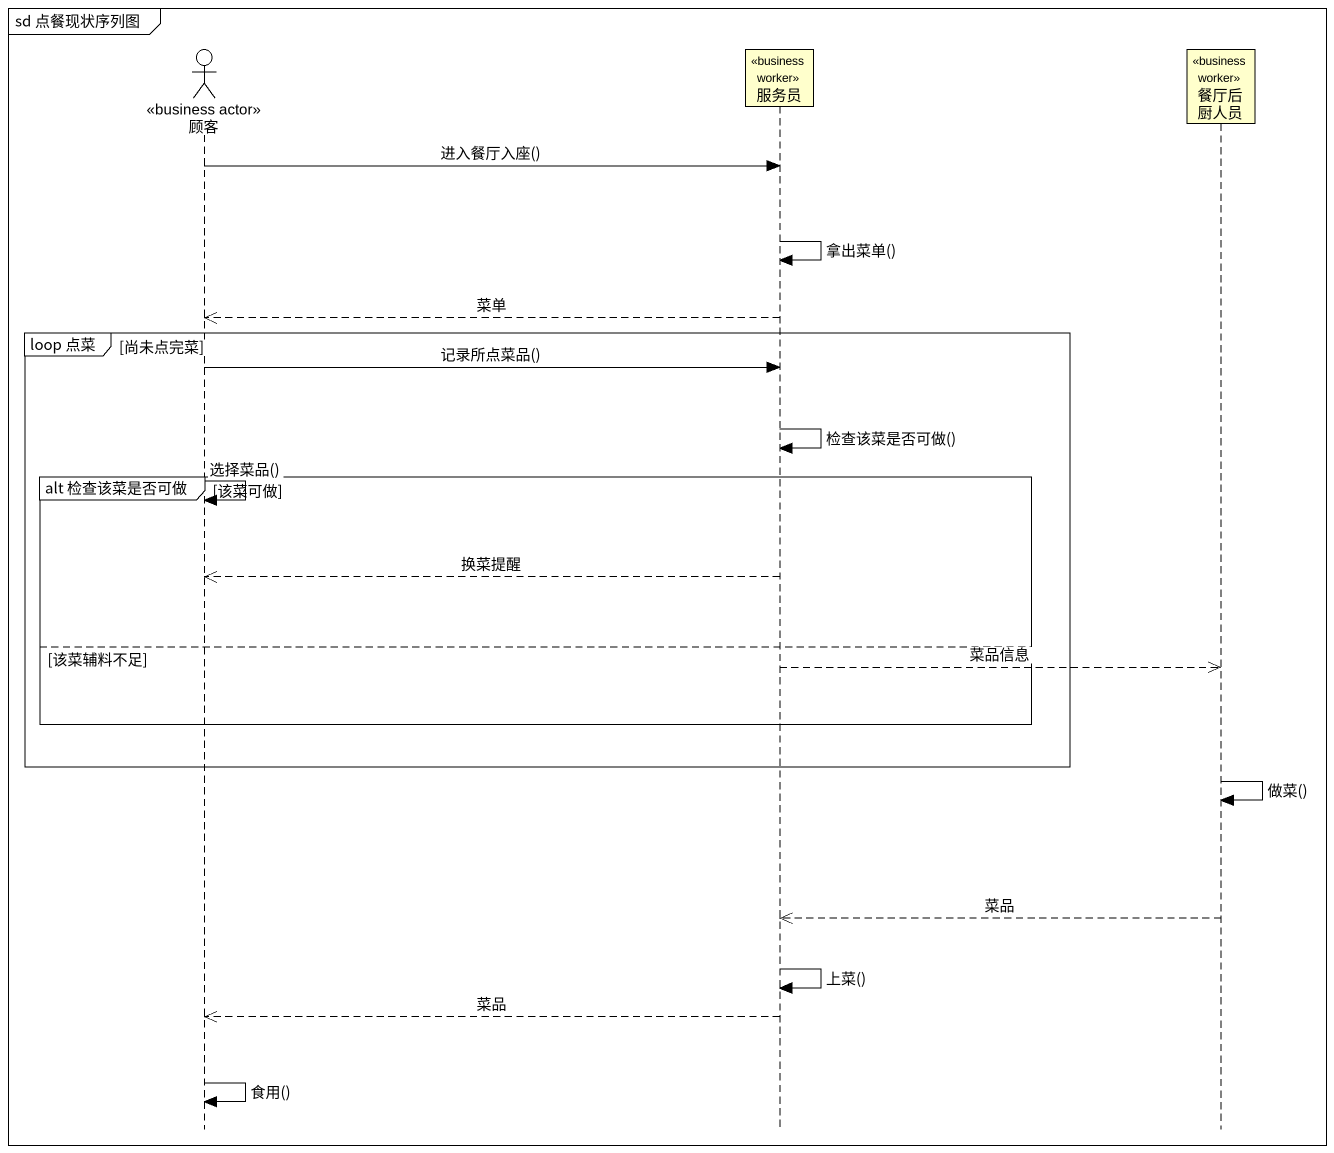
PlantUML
@startuml
mainframe sd 点餐现状序列图
hide footbox
actor 顾客 <<business actor>>
participant 服务员 <<business worker>>
participant 餐厅后厨人员 <<business worker>>

顾客 -> 服务员 : 进入餐厅入座()
服务员 -> 服务员 : 拿出菜单()
服务员 -->> 顾客 : 菜单
group loop 点菜 [尚未点完菜]
  顾客 -> 服务员 : 记录所点菜品()
  服务员 -> 服务员 : 检查该菜是否可做()
  group alt 检查该菜是否可做 [该菜可做]
    顾客 -> 顾客 : 选择菜品()
    服务员 -->> 顾客 : 换菜提醒
  else 该菜辅料不足
    服务员 -->> 餐厅后厨人员 : 菜品信息
  end
end
餐厅后厨人员 -> 餐厅后厨人员 : 做菜()
餐厅后厨人员 -->> 服务员 : 菜品
服务员 -> 服务员 : 上菜()
服务员 -->> 顾客 : 菜品
顾客 -> 顾客 : 食用()
@enduml
